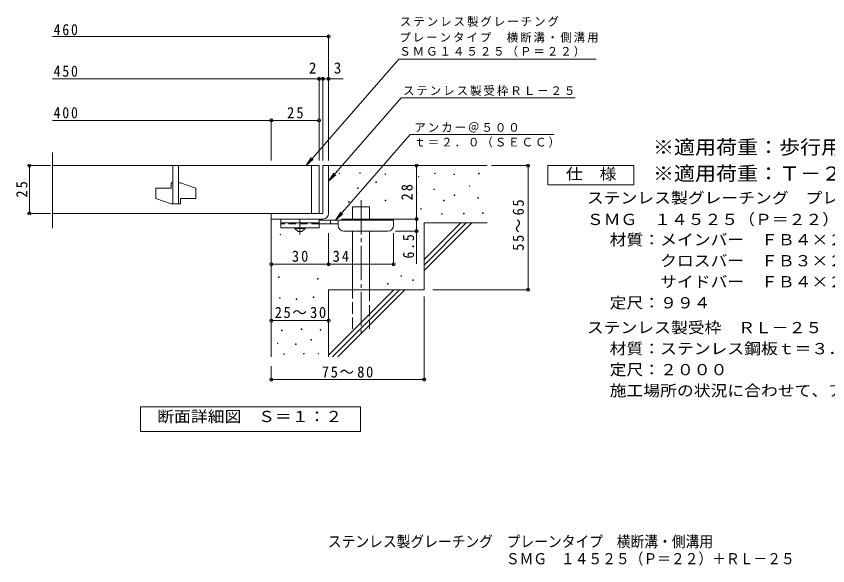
# Model space of a CAD drawing. Units: millimetres on the paper, enlarged 10 times, with parts at other scales. Extents: x -1667 to 1530, y -1370 to 1219.
# Drawn here: x -1667 to 457, y -1370 to 69 of the extents above; entities that cross this region are included whole.
import ezdxf
from ezdxf.enums import TextEntityAlignment as Align

# ---------------------------------------------------------------- set-up
doc = ezdxf.new("R2010")
doc.units = ezdxf.units.MM
doc.header["$LTSCALE"] = 10
doc.header["$PDMODE"] = 32
doc.header["$PDSIZE"] = 8
for name, pattern in [('CHAIN1', [8, 5, -1, 1, -1]), ('CHAIN2', [12, 9, -1, 1, -1]), ('DASHED2', [3, 2, -1]), ('DASHED3', [4, 3, -1])]:
    doc.linetypes.add(name, pattern=pattern)
for name, color, linetype, lineweight in [('D-0', 7, 'Continuous', 9), ('D-1', 2, 'Continuous', 9), ('D-2', 3, 'Continuous', 9), ('D-4', 7, 'Continuous', 9), ('D-5', 7, 'Continuous', 9), ('D-6', 6, 'Continuous', 9), ('D-9', 4, 'Continuous', 9)]:
    doc.layers.add(name, color=color, linetype=linetype, lineweight=lineweight)
doc.layers.add('F-5_F-5ﾚｲﾔ', color=2, linetype='Continuous')
doc.styles.add('ＭＳ ゴシック', font='')
doc.styles.get('ＭＳ ゴシック').set_extended_font_data('MS Gothic')

msp = doc.modelspace()

# ---------------------------------------------------------------- linework, layer by layer
at = {"layer": 'D-0'}
for points in [[(-822.14, -343.35), (-822.14, -341.85), (-820.64, -341.85), (-820.64, -343.35)], [(-768, -342.68), (-768, -341.18), (-766.5, -341.18), (-766.5, -342.68)], [(-701.68, -345.38), (-701.68, -343.88), (-700.18, -343.88), (-700.18, -345.38)], [(-614.38, -352.15), (-614.38, -350.65), (-612.88, -350.65), (-612.88, -352.15)], [(-572.42, -343.35), (-572.42, -341.85), (-570.92, -341.85), (-570.92, -343.35)], [(-521.67, -346.06), (-521.67, -344.56), (-520.17, -344.56), (-520.17, -346.06)], [(-456.7, -344.03), (-456.7, -342.53), (-455.2, -342.53), (-455.2, -344.03)], [(-773.42, -381.93), (-773.42, -380.43), (-771.92, -380.43), (-771.92, -381.93)], [(-725.37, -366.36), (-725.37, -364.86), (-723.87, -364.86), (-723.87, -366.36)], [(-481.06, -376.51), (-481.06, -375.01), (-479.56, -375.01), (-479.56, -376.51)], [(-619.8, -395.46), (-619.8, -393.96), (-618.3, -393.96), (-618.3, -395.46)], [(-573.78, -385.31), (-573.78, -383.81), (-572.28, -383.81), (-572.28, -385.31)], [(-520.99, -400.2), (-520.99, -398.7), (-519.49, -398.7), (-519.49, -400.2)], [(-797.1, -417.8), (-797.1, -416.3), (-795.6, -416.3), (-795.6, -417.8)], [(-701.01, -414.41), (-701.01, -412.91), (-699.51, -412.91), (-699.51, -414.41)], [(-548.74, -414.41), (-548.74, -412.91), (-547.24, -412.91), (-547.24, -414.41)], [(-458.73, -407.64), (-458.73, -406.14), (-457.23, -406.14), (-457.23, -407.64)], [(-608.29, -436.07), (-608.29, -434.57), (-606.79, -434.57), (-606.79, -436.07)], [(-553.47, -449.6), (-553.47, -448.1), (-551.97, -448.1), (-551.97, -449.6)], [(-495.95, -448.25), (-495.95, -446.75), (-494.45, -446.75), (-494.45, -448.25)], [(-446.55, -447.57), (-446.55, -446.07), (-445.05, -446.07), (-445.05, -447.57)], [(-976.48, -503.95), (-976.48, -502.45), (-974.98, -502.45), (-974.98, -503.95)], [(-980.42, -615.12), (-980.42, -613.62), (-978.92, -613.62), (-978.92, -615.12)], [(-660.45, -612.1), (-660.45, -610.6), (-658.95, -610.6), (-658.95, -612.1)], [(-878.14, -619.27), (-878.14, -617.76), (-876.64, -617.76), (-876.64, -619.27)], [(-694.96, -632.4), (-694.96, -630.9), (-693.47, -630.9), (-693.47, -632.4)], [(-628.59, -622.85), (-628.59, -621.35), (-627.09, -621.35), (-627.09, -622.85)], [(-978.01, -669.55), (-978.01, -668.05), (-976.51, -668.05), (-976.51, -669.55)], [(-933.85, -672.59), (-933.85, -671.09), (-932.35, -671.09), (-932.35, -672.59)], [(-889.69, -667.26), (-889.69, -665.76), (-888.19, -665.76), (-888.19, -667.26)], [(-972.68, -754.82), (-972.68, -753.32), (-971.18, -753.32), (-971.18, -754.82)], [(-920.91, -751.01), (-920.91, -749.51), (-919.41, -749.51), (-919.41, -751.01)], [(-871.04, -752.91), (-871.04, -751.41), (-869.54, -751.41), (-869.54, -752.91)], [(-895.78, -778.8), (-895.78, -777.3), (-894.28, -777.3), (-894.28, -778.8)], [(-983.34, -788.31), (-983.34, -786.81), (-981.84, -786.81), (-981.84, -788.31)], [(-936.13, -790.6), (-936.13, -789.1), (-934.63, -789.1), (-934.63, -790.6)], [(-966.97, -816.87), (-966.97, -815.37), (-965.47, -815.37), (-965.47, -816.87)], [(-915.2, -815.34), (-915.2, -813.84), (-913.7, -813.84), (-913.7, -815.34)], [(-877.13, -815.34), (-877.13, -813.84), (-875.63, -813.84), (-875.63, -815.34)]]:
    msp.add_lwpolyline(points, close=True, dxfattribs=at)
at = {"layer": 'D-1'}
for p, q in [((-864.27, -322.4), (-864.27, -447.4)), ((-849.27, -322.4), (-864.27, -322.4)), ((-849.27, -447.4), (-849.27, -322.4)), ((-864.27, -447.4), (-999.27, -447.4)), ((-999.27, -462.41), (-999.27, -447.4)), ((-999.27, -462.41), (-864.27, -462.41))]:
    msp.add_line(p, q, dxfattribs=at)
msp.add_arc((-864.27, -447.4), 15, 270, 0, dxfattribs=at)
at = {"layer": 'D-2'}
for p, q in [((-1571.94, -486.53), (-1571.94, -287.83)), ((-874.27, -322.4), (-1571.94, -322.4)), ((-1256.77, -322.4), (-1256.77, -422.4)), ((-1241.77, -322.4), (-1241.77, -422.4)), ((-894.27, -322.4), (-894.27, -447.4)), ((-874.27, -322.4), (-874.27, -447.4)), ((-1301.77, -381.16), (-1301.77, -408.65)), ((-1301.77, -381.16), (-1261.77, -381.16)), ((-1261.77, -367.41), (-1261.77, -381.16)), ((-1256.77, -367.41), (-1261.77, -367.41)), ((-1236.77, -367.41), (-1241.77, -367.41)), ((-1236.77, -367.41), (-1196.77, -381.16)), ((-1196.77, -381.16), (-1196.77, -408.65)), ((-1301.77, -408.65), (-1261.77, -422.4)), ((-1236.77, -422.4), (-1261.77, -422.4)), ((-1236.77, -408.65), (-1236.77, -422.4)), ((-1236.77, -408.65), (-1196.77, -408.65)), ((-1571.94, -447.4), (-874.27, -447.4))]:
    msp.add_line(p, q, dxfattribs=at)
at = {"layer": 'D-4'}
for p, q in [((-1571.94, 15.46), (-849.27, 15.46)), ((-849.27, -309.45), (-849.27, 18.46)), ((-1571.94, -95.23), (-874.27, -95.23)), ((-874.27, -309.45), (-874.27, -92.23)), ((-874.27, -95.23), (-869.27, -95.23)), ((-869.27, -95.23), (-811.61, -95.23)), ((-864.27, -309.45), (-864.27, -92.23)), ((-1571.94, -203.99), (-999.27, -203.99)), ((-999.27, -309.45), (-999.27, -200.98)), ((-999.27, -203.99), (-874.27, -203.99)), ((-1577.29, -322.4), (-1635.34, -322.4)), ((-1632.34, -447.4), (-1632.34, -322.4)), ((-619.3, -462.4), (-619.3, -322.4)), ((-423.24, -322.4), (-324.58, -322.4)), ((-327.58, -647.4), (-327.58, -322.4)), ((-1577.29, -447.4), (-1635.34, -447.4)), ((-815.26, -462.4), (-616.3, -462.4)), ((-619.3, -462.4), (-619.3, -579.15)), ((-849.26, -583.51), (-849.26, -498.9)), ((-679.26, -583.51), (-679.26, -498.9)), ((-616.3, -493.9), (-674.26, -493.9)), ((-577.03, -647.4), (-324.58, -647.4)), ((-599.27, -664.9), (-599.27, -885.49)), ((-999.27, -728.02), (-849.27, -728.02)), ((-999.27, -847.4), (-999.27, -885.49)), ((-999.27, -882.49), (-599.27, -882.49))]:
    msp.add_line(p, q, dxfattribs=at)
msp.add_lwpolyline([(-999.26, -580.51), (-849.26, -580.51), (-679.26, -580.51)], dxfattribs=at)
for p in [(-849.27, 15.46), (-874.27, -95.23), (-864.27, -95.23), (-849.27, -95.23), (-999.27, -203.99), (-874.27, -203.99), (-1632.34, -322.4), (-619.3, -322.4), (-327.58, -322.4), (-1632.34, -447.4), (-619.3, -462.4), (-619.3, -493.9), (-999.26, -580.51), (-849.26, -580.51), (-679.26, -580.51), (-327.58, -647.4), (-999.27, -728.02), (-849.27, -728.02), (-999.27, -882.49), (-599.27, -882.49)]:
    msp.add_point(p, dxfattribs=at)
at = {"layer": 'D-5'}
for p, q in [((-666.01, -43.79), (-908.5, -322.4)), ((-666.01, -43.79), (-149.21, -43.79)), ((-659.18, -144.65), (-204.58, -144.65)), ((-831.15, -464.9), (-635.87, -240.54)), ((-260.25, -240.54), (-635.87, -240.54)), ((-908.5, -322.4), (-894.69, -301.57)), ((-908.5, -322.4), (-889.77, -305.85)), ((-849.27, -363.05), (-830.53, -346.49)), ((-831.15, -464.9), (-817.34, -444.07)), ((-831.15, -464.9), (-812.42, -448.35))]:
    msp.add_line(p, q, dxfattribs=at)
msp.add_lwpolyline([(-659.18, -144.65), (-849.27, -363.05), (-835.46, -342.21)], dxfattribs=at)
for points in [[(-275.7, -372.4), (-275.7, -322.4), (-50.7, -322.4), (-50.7, -372.4)], [(-1341.26, -1018.35), (-1341.26, -953.35), (-766.26, -953.35), (-766.26, -1018.35)]]:
    msp.add_lwpolyline(points, close=True, dxfattribs=at)
at = {"layer": 'D-6'}
for p, q in [((-849.27, -322.4), (-434.27, -322.4)), ((-786.98, -464.9), (-786.98, -429.9)), ((-786.98, -429.9), (-741.98, -429.9)), ((-741.98, -464.9), (-741.98, -429.9)), ((-999.27, -462.4), (-999.27, -822.4)), ((-599.27, -568.41), (-503.26, -472.4)), ((-599.27, -472.4), (-434.27, -472.4)), ((-599.27, -582.56), (-489.12, -472.4)), ((-599.27, -472.4), (-599.27, -647.4)), ((-599.27, -596.7), (-474.98, -472.4)), ((-786.98, -647.4), (-786.98, -493.9)), ((-741.98, -647.4), (-741.98, -493.9)), ((-849.27, -647.4), (-849.27, -822.4)), ((-849.27, -647.4), (-599.27, -647.4)), ((-849.27, -818.41), (-678.26, -647.4)), ((-839.12, -822.4), (-664.12, -647.4)), ((-824.98, -822.4), (-649.98, -647.4))]:
    msp.add_line(p, q, dxfattribs=at)
at = {"layer": 'D-6', "linetype": 'CHAIN2'}
msp.add_line((-764.48, -412.44), (-764.48, -760.74), dxfattribs=at)
at = {"layer": 'D-6', "linetype": 'DASHED3'}
for p, q in [((-786.98, -749.9), (-786.98, -647.4)), ((-741.98, -647.4), (-741.98, -749.9))]:
    msp.add_line(p, q, dxfattribs=at)
at = {"layer": 'D-9', "color": 3}
for p, q in [((-974.26, -462.41), (-974.26, -484.9)), ((-874.26, -462.41), (-974.26, -462.41)), ((-874.26, -462.41), (-874.26, -484.9)), ((-874.26, -472.41), (-974.26, -472.41)), ((-874.26, -484.9), (-974.26, -484.9))]:
    msp.add_line(p, q, dxfattribs=at)
at = {"layer": 'D-9', "linetype": 'CHAIN1'}
msp.add_line((-924.26, -502.64), (-924.26, -462.41), dxfattribs=at)
at = {"layer": 'D-9'}
for p, q in [((-679.26, -464.9), (-874.26, -464.9)), ((-844.26, -474.9), (-844.26, -464.9)), ((-824.26, -478.9), (-824.26, -464.9)), ((-679.26, -478.9), (-679.26, -464.9)), ((-824.23, -474.9), (-874.26, -474.9)), ((-809.26, -493.9), (-694.26, -493.9))]:
    msp.add_line(p, q, dxfattribs=at)
at = {"layer": 'D-9', "color": 3, "linetype": 'DASHED2'}
msp.add_line((-874.26, -474.9), (-974.26, -474.9), dxfattribs=at)
at = {"layer": 'D-9', "color": 2}
for p, q in [((-938.01, -487.4), (-938.01, -484.9)), ((-938.01, -487.4), (-929.26, -494.9)), ((-938.01, -487.4), (-910.51, -487.4)), ((-919.26, -494.9), (-910.51, -487.4)), ((-910.51, -487.4), (-910.51, -484.9)), ((-929.26, -494.9), (-919.26, -494.9))]:
    msp.add_line(p, q, dxfattribs=at)
at = {"layer": 'D-9'}
for centre, start, end in [((-809.26, -478.9), 180, 270), ((-694.26, -478.9), 270, 0)]:
    msp.add_arc(centre, 15, start, end, dxfattribs=at)

# ---------------------------------------------------------------- texts
at = {"layer": 'D-4', "color": 2, "style": 'ＭＳ ゴシック'}
for s, p in [('2', (-901.11, -90.23)), ('3', (-835.97, -90.23))]:
    msp.add_text(s, height=29.33, dxfattribs=at).set_placement(p, align=Align.BOTTOM_LEFT)
at = {"layer": 'D-4', "color": 2, "char_height": 29.33, "attachment_point": 7, "style": 'ＭＳ ゴシック'}
for s, insert in [('\\T1.27;\\W0.9;460', (-1569.04, 18.52)), ('\\T1.27;\\W0.9;450', (-1569.04, -90.23)), ('\\T1.27;\\W0.9;400', (-1569.04, -198.98)), ('\\T1.27;\\W0.95;25', (-958.02, -198.99)), ('\\T1.27;\\W0.95;30', (-945.51, -574.51)), ('\\T1.27;\\W0.95;34', (-838.89, -574.51)), ('\\T1.22;\\W0.95;25～30', (-990.52, -721.67)), ('\\T1.22;\\W0.95;75～80', (-867.14, -877.49))]:
    msp.add_mtext(s, dxfattribs=dict(at, insert=insert))
at = {"layer": 'D-4', "color": 2, "char_height": 29.33, "attachment_point": 7, "rotation": 90, "style": 'ＭＳ ゴシック'}
for s, insert in [('\\T1.27;\\W0.95;25', (-1637.34, -406.15)), ('\\T1.27;\\W0.95;28', (-629.3, -413.65)), ('\\T1.22;\\W0.95;55～65', (-338.11, -545.41)), ('\\T1.27;\\W0.9;6.5', (-625.3, -565.6))]:
    msp.add_mtext(s, dxfattribs=dict(at, insert=insert))
at = {"layer": 'D-5', "color": 3, "style": 'ＭＳ ゴシック', "width": 1.1}
for s, p in [('※適用荷重：歩行用（横断溝用）', (-0.7, -303.5)), ('※適用荷重：Ｔ－２（側溝用）', (-0.7, -372.4))]:
    msp.add_text(s, height=36.66, dxfattribs=at).set_placement(p, align=Align.BOTTOM_LEFT)
at = {"layer": 'D-5', "color": 2, "style": 'ＭＳ ゴシック', "width": 1.1}
for s, p in [('仕\u3000様', (-228.2, -367.4)), ('ステンレス製グレーチング\u3000プレーンタイプ\u3000横断溝・側溝用', (-173.61, -430.32)), ('ＳＭＧ\u3000１４５２５（Ｐ＝２２）', (-173.61, -486.69)), ('材質：メインバー\u3000ＦＢ４×２５（ＳＵＳ３０４）', (-113.9, -539.76)), ('\u3000\u3000\u3000クロスバー\u3000ＦＢ３×２０（ＳＵＳ３０４）', (-113.9, -594.76)), ('\u3000\u3000\u3000サイドバー\u3000ＦＢ４×２５（ＳＵＳ３０４）', (-113.9, -649.76)), ('定尺：９９４', (-113.9, -704.76)), ('ステンレス製受枠\u3000ＲＬ－２５', (-173.61, -769.76)), ('材質：ステンレス鋼板ｔ＝３．０（ＳＵＳ３０４）', (-113.9, -824.76)), ('定尺：２０００', (-113.9, -879.76)), ('施工場所の状況に合わせて、アンカーをプライヤー等で折り曲げてご使用ください。', (-113.9, -934.76)), ('断面詳細図\u3000Ｓ＝１：２', (-1297.84, -1002.38))]:
    msp.add_text(s, height=29.33, dxfattribs=at).set_placement(p, align=Align.BOTTOM_LEFT)
at = {"layer": 'D-5', "char_height": 21.99, "attachment_point": 7, "style": 'ＭＳ ゴシック'}
for s, insert in [('\\T1.17;ステンレス製グレーチング', (-662.69, 40.88)), ('\\T1.17;プレーンタイプ\u3000横断溝・側溝用', (-664.24, -0.78)), ('\\T1.17;ＳＭＧ１４５２５（Ｐ＝２２）', (-664.46, -37.5)), ('\\T1.17;ステンレス製受枠ＲＬ－２５', (-654.79, -139.89)), ('\\T1.17;アンカー＠５００', (-624.97, -235.88)), ('\\T1.17;ｔ＝２．０（ＳＥＣＣ）', (-624.97, -275.2))]:
    msp.add_mtext(s, dxfattribs=dict(at, insert=insert))
at = {"layer": 'F-5_F-5ﾚｲﾔ', "style": 'ＭＳ ゴシック', "width": 0.9}
for s, p in [('ステンレス製グレーチング\u3000プレーンタイプ\u3000横断溝・側溝用\u3000', (-851.35, -1329.61)), ('ＳＭＧ\u3000１４５２５（Ｐ＝２２）＋ＲＬ－２５', (-385.61, -1374.55))]:
    msp.add_text(s, height=29.33, dxfattribs=at).set_placement(p, align=Align.BOTTOM_LEFT)

doc.saveas('drawing.dxf')
